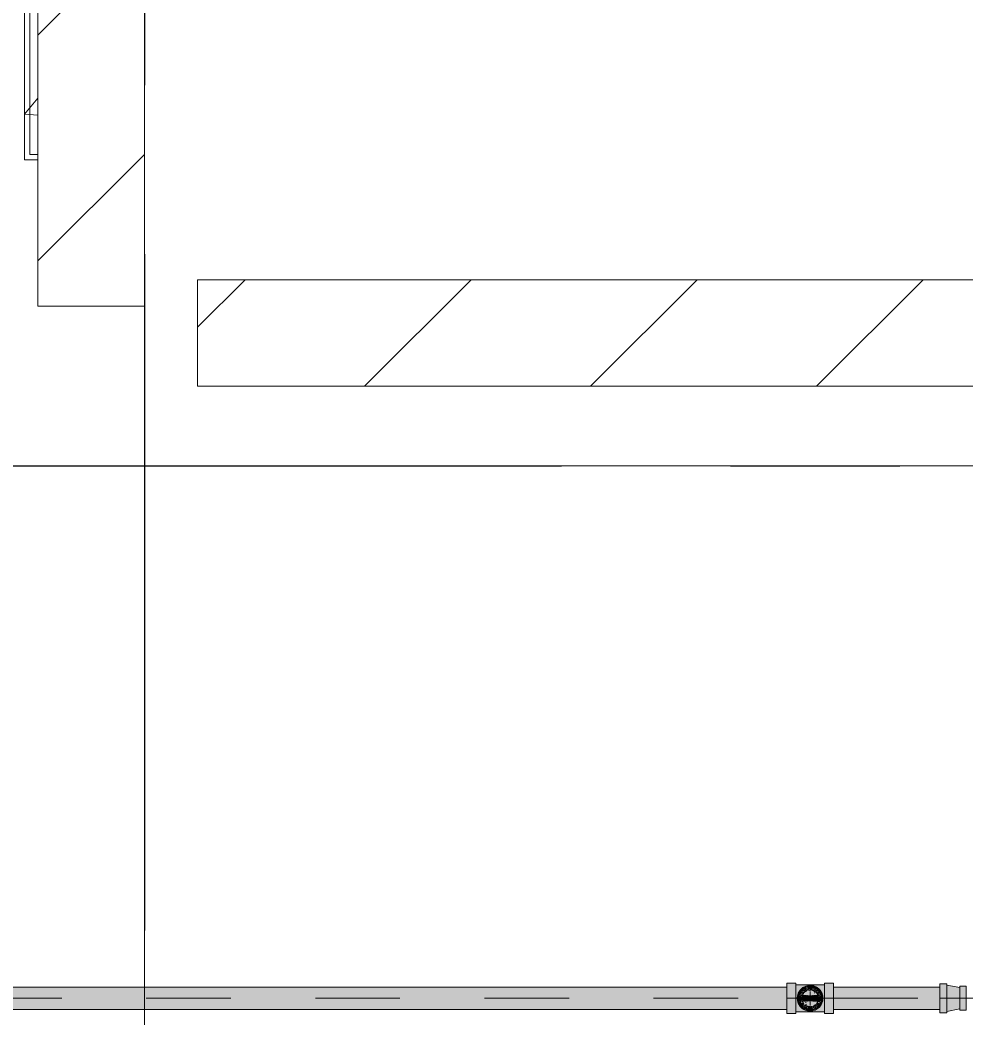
# Model space of a CAD drawing. Header units: millimetres. Extents: x -4000 to 187956, y -58990 to 162485.
# Drawn here: x 32766 to 34543, y 126413 to 128288 of the extents above; entities that cross this region are included whole.
import ezdxf

# ---------------------------------------------------------------- set-up
doc = ezdxf.new("R2010")
doc.units = ezdxf.units.MM
for name, pattern in [('Dash 1_16_', [317.5, 158.75, -158.75]), ('Grid Line', [2222.5, 1270, -317.5, 317.5, -317.5]), ('Grid Line 12_5mm', [2150, 1250, -300, 300, -300])]:
    doc.linetypes.add(name, pattern=pattern)
for name, color, linetype, lineweight in [('A-DOOR', 31, 'Continuous', 13), ('A-WALL', 113, 'Continuous', 13), ('A-WALL-PATT', 111, 'Continuous', 13), ('F-SPRN', 3, 'Continuous', 9), ('P-PIPE', 3, 'Continuous', 9), ('P-PIPE-CNTR', 3, 'Continuous', 9), ('S-GRID', 1, 'Continuous', 30)]:
    doc.layers.add(name, color=color, linetype=linetype, lineweight=lineweight)
pattern_1 = [(45, (0, 0), (-212.13203, 212.13203), [])]

# ---------------------------------------------------------------- blocks, each defined once
blk = doc.blocks.new('VSC-THANG MÁY 2 - 2700-V776-FFS - TANG 1')
at = {"layer": 'A-DOOR', "lineweight": 9}
h = blk.add_hatch(dxfattribs=at)
h.set_pattern_fill('FP_24', color=256, style=0, pattern_type=2)
h.set_pattern_definition([(140, (130059.95, -32885), (63.7558, 728.7365), [76.2, -838.2]), (85, (130059.95, -32885), (-764.2276, -140.9716), [60.96, -670.56]), (190.451, (130065.26, -32824.3), (-700.4668, 587.77), [64.76, -712.36]), (136.184, (129856.75, -32885), (168.171, 1084.316), [114.3, -1257.3]), (186.636, (129870.8, -32794.6), (-989.71, 949.61), [97.14, -1068.54]), (81.184, (129856.8, -32885), (-989.701, 949.621), [91.44, -1005.84]), (111, (129907.55, -32783.4), (409.0606, 606.458), [76.2, -838.2]), (56, (129907.55, -32783.4), (-736.753, 247.2083), [60.96, -670.56]), (161.451, (129941.64, -32732.86), (-327.6855, 853.6683), [64.76, -712.36]), (127.5, (130059.95, -32885), (-338.2201, 12.3547), [33.528, -628.904, 33.528, -1320.292]), (127.5, (130059.95, -32885), (-338.2201, 12.3547), [-695.96, -647.192, 33.528, -639.572]), (97.5, (130059.95, -32885), (-400.7221, 267.2789), [33.528, -354.584, 33.528, -870.204]), (97.5, (130059.95, -32885), (-400.7221, 267.2789), [-421.64, -613.664, 33.528, -223.012]), (57.5, (130059.95, -33111.57), (22.91534, 542.36333), [33.528, -220.472, 33.528, -1810.512]), (57.5, (130059.95, -33111.57), (22.91534, 542.36333), [-287.528, -758.952, 33.528, -1018.032]), (47.5, (130059.95, -33213.17), (-101.7071, 592.517), [33.528, -296.672, 33.528, -492.76, -746.76]), (47.5, (130059.95, -33213.17), (-101.7071, 592.517), [-856.488, 33.528, -713.232])])
h.paths.add_polyline_path([(2035, -85), (-1885, -85), (-1885, -110), (2035, -110)])
at = {"layer": 'A-DOOR', "color": 171, "lineweight": 15}
for p, q in [((-1885, -85), (2035, -85)), ((2025, -100), (2025, -85)), ((2025, -100), (2025, -85)), ((2035, -85), (2035, -110)), ((-1875, -100), (2025, -100)), ((1383, -100), (2025, -100)), ((2035, -110), (1688.5, -110))]:
    blk.add_line(p, q, dxfattribs=at)
at = {"layer": 'A-DOOR', "color": 161, "lineweight": 15}
for p, q in [((2025, -85), (-1875, -85)), ((2035, -85), (2025, -85))]:
    blk.add_line(p, q, dxfattribs=at)
at = {"layer": 'A-DOOR', "color": 5, "lineweight": 15}
for p, q in [((2035, -85), (2035, -110)), ((2035, -110), (-1885, -110))]:
    blk.add_line(p, q, dxfattribs=at)
blk = doc.blocks.new('CMF2_NHAXUONG_A_rvt-1-FFS - TANG 1')
at = {"layer": 'A-WALL-PATT', "lineweight": 9}
h = blk.add_hatch(dxfattribs=at)
h.set_pattern_fill('FP_12', color=250, style=0, pattern_type=2)
h.set_pattern_definition(pattern_1)
h.paths.add_polyline_path([(32800, 127750.2), (33000, 127750.2), (33000, 132400), (32800, 132400), (32800, 128068)])
h = blk.add_hatch(dxfattribs=at)
h.set_pattern_fill('FP_12', color=250, style=0, pattern_type=2)
h.set_pattern_definition(pattern_1)
h.paths.add_polyline_path([(39103.6, 127600), (43200, 127600), (43200, 127800), (33100, 127800), (33100, 127600), (34568.6, 127600)])
at = {"layer": 'A-WALL', "color": 50, "lineweight": 15}
for p, q in [((32800, 132400), (32800, 127750.2)), ((33000, 127750.2), (33000, 132400)), ((37900.1, 127800), (33100, 127800)), ((33100, 127800), (33100, 127600)), ((32800, 127750.2), (33000, 127750.2)), ((33100, 127600), (43200, 127600))]:
    blk.add_line(p, q, dxfattribs=at)
at = {"layer": 'A-WALL', "color": 53, "lineweight": 15}
blk.add_line((32800, 128634.9), (32800, 128024.9), dxfattribs=at)
at = {"layer": 'A-WALL', "color": 35, "lineweight": 15}
for p, q in [((33000, 127750.2), (33000, 128634.9)), ((32800, 128024.9), (32800, 127750.2)), ((37900.1, 127800), (33100, 127800)), ((33100, 127600), (33100, 127800)), ((33000, 127750.2), (32800, 127750.2)), ((33100, 127600), (43200, 127600))]:
    blk.add_line(p, q, dxfattribs=at)
at = {"layer": 'S-GRID', "linetype": 'Grid Line 12_5mm', "lineweight": 9}
for p, q in [((33000, 161185.2), (33000, -16487.4)), ((-824.3, 127450), (183641.1, 127450))]:
    blk.add_line(p, q, dxfattribs=at)
at = {"layer": 'A-DOOR', "color": 250, "lineweight": 9, "rotation": 270}
blk.add_blockref('VSC-THANG MÁY 2 - 2700-V776-FFS - TANG 1', (32885, 130059.9), dxfattribs=at)
blk = doc.blocks.new('Sprinkler_Up - DN20-V270-FFS - TANG 1')
at = {"layer": 'F-SPRN', "transparency": 33554534}
for points in [[(13.5, 0), (22.2, 0), (18, 13.1), (6.9, 21.2), (-6.9, 21.2), (-18.4, 11.9), (-22.2, 0), (-3.9, 0.7), (-1.7, 2.9), (-1.2, 3.5), (-0.6, 4), (0.6, 4), (1.2, 3.5), (1.7, 2.9), (4.6, 0)], [(6.9, -21.2), (18, -13.1), (22.2, 0), (3.9, -0.7), (1.7, -2.9), (1.2, -3.5), (0.6, -4), (-0.6, -4), (-1.2, -3.5), (-1.7, -2.9), (-4.6, 0), (-22.2, 0), (-18, -13.1), (-6.9, -21.2), (3.4, -21.2)], [(0, -16.7), (4.3, -16.1), (11.8, -11.8), (16.1, -4.3), (16.1, 4.3), (11.7, 11.9), (8.3, 14.4), (0, 16.7), (-4.3, 16.1), (-11.8, 11.8), (-16.1, 4.3), (-16.1, -4.3), (-11.8, -11.8), (-8.3, -14.4), (-0.3, -16.6)], [(0, -15.6), (7.8, -13.5), (14.1, -6.4), (15.1, -4), (15.1, 4), (13.5, 7.8), (7.8, 13.5), (0, 15.6), (-9.9, 11.9), (-11, 11), (-15.1, 4), (-15.1, -4), (-11, -11), (-7.8, -13.5), (-0.3, -15.5)], [(-10.9, -5.5), (-10.9, 5.4), (-14.5, 5.4), (-14.5, -5.5)], [(-7.7, -5.5), (-7.7, 5.4), (-10.9, 5.4), (-10.9, -5.5)], [(-7.7, -5.5), (0, -5.5), (-0.3, 5.4), (-7.7, 5.4)], [(0, 0), (5.7, 0), (2.9, 4.9), (-2.9, 4.9), (-5.7, 0), (-0.3, 0)], [(-2.9, -4.9), (2.9, -4.9), (5.7, 0), (-5.7, 0)], [(-4.6, 0), (4.6, 0), (-0.3, 4.4)], [(0, -4.6), (4.6, 0), (-4.6, 0), (-0.3, -4.4)], [(0, -2.6), (1.3, 0), (-1.8, 0), (-0.3, -2.2)], [(1.8, 0), (-0.3, 2), (-0.3, 0)], [(7.7, -5.5), (7.7, 5.4), (0, 5.4), (0, -5.5)], [(10.9, -5.5), (10.9, 5.4), (7.7, 5.4), (7.7, -5.5)], [(14.5, -5.5), (14.5, 5.4), (10.9, 5.4), (10.9, -5.5)]]:
    blk.add_hatch(color=1, dxfattribs=at).paths.add_polyline_path(points)
at = {"layer": 'F-SPRN', "color": 1}
for p, q in [((-11.5, 5.4), (-14.5, 5.4)), ((-14.5, 5.4), (-11.3, 5.4)), ((-14.5, 5.4), (-14.5, 3.7)), ((-14.5, 3.3), (-14.5, 0)), ((-11.5, 5.4), (-11.5, 4)), ((-10.9, 1.9), (-10.9, 3.6)), ((-10.8, 5.4), (-8, 5.4)), ((-8.1, 5.4), (-10.8, 5.4)), ((-8.1, 5.4), (-8.1, 2.8)), ((-8.1, 2.5), (-8.1, 0.7)), ((-7.7, 4.8), (-7.7, 2.7)), ((-7.7, 4.8), (-7.7, 2.7)), ((-7.7, 2.1), (-7.7, 0.5)), ((-7.7, 2.1), (-7.7, 0.5)), ((-6.7, 5.4), (-4.7, 5.4)), ((-5.8, 3.8), (-5.8, 2.2)), ((-2.1, 0), (-2.1, 0)), ((-2.1, 0), (-2.1, -0.1)), ((-0.3, 5.4), (0, 5.4)), ((0, 5.4), (-0.3, 5.4)), ((0, 2.1), (-0.1, 2.1)), ((2.1, 0), (2.1, 0.1)), ((2.1, 0), (2.1, 0)), ((4.7, 5.4), (6.5, 5.4)), ((7.7, 5.4), (10.8, 5.4)), ((7.7, 5.2), (7.7, 2.7)), ((7.7, 5.2), (7.7, 2.7)), ((7.7, 2.3), (7.7, 0.5)), ((7.7, 2.3), (7.7, 0.5)), ((10.8, 5.4), (8.1, 5.4)), ((8.1, 5.4), (8.1, 2.8)), ((8.1, 2.5), (8.1, 0.4)), ((10.9, 5.4), (14.5, 5.4)), ((10.9, 3.6), (10.9, 0.2)), ((14.5, 5.4), (11.5, 5.4)), ((11.5, 5.4), (11.5, 4)), ((11.5, 3), (11.5, 0.2)), ((14.5, 5.4), (14.5, -5.5)), ((-14.5, -1.3), (-14.5, -3.7)), ((-11.1, -5.5), (-14.5, -5.5)), ((-14.5, -5.5), (-11.5, -5.5)), ((-10.9, -2.6), (-10.9, -1.3)), ((-10.8, -5.5), (-8.1, -5.5)), ((-7.8, -5.5), (-10.8, -5.5)), ((-8.1, -4.2), (-8.1, -5.5)), ((-7.7, -2.7), (-7.7, -4)), ((-7.7, -2.7), (-7.7, -4)), ((-7, -5.5), (-5.8, -5.5)), ((-4.8, -5.5), (-7, -5.5)), ((-5.8, -2.3), (-5.8, -3.8)), ((-2.1, -0.3), (-2, -0.4)), ((-2, -0.4), (-2, -0.5)), ((-2, -0.5), (-2, -0.6)), ((-2, -0.6), (-2, -0.7)), ((-2, -0.7), (-1.9, -0.7)), ((-1.9, -0.7), (-1.9, -0.8)), ((-1.9, -0.8), (-1.9, -0.9)), ((-1.9, -0.9), (-1.8, -1)), ((-1.8, -1), (-1.8, -1.1)), ((-1.8, -1), (-1.8, -1)), ((-1.8, -1.1), (-1.7, -1.2)), ((-1.7, -1.2), (-1.6, -1.3)), ((-1.7, -1.2), (-1.7, -1.2)), ((-1.6, -1.3), (-1.6, -1.4)), ((-1.6, -1.4), (-1.5, -1.4)), ((-1.5, -1.4), (-1.4, -1.5)), ((-1.4, -1.5), (-1.3, -1.6)), ((-1.4, -1.5), (-1.4, -1.5)), ((-1.3, -1.6), (-1.3, -1.7)), ((-1.3, -1.7), (-1.2, -1.7)), ((-1.2, -1.7), (-1.1, -1.7)), ((-1.1, -1.7), (-1.1, -1.8)), ((-1.1, -1.8), (-1, -1.8)), ((-1, -1.8), (-0.9, -1.9)), ((-0.9, -1.9), (-0.8, -1.9)), ((-0.8, -1.9), (-0.7, -2)), ((-0.8, -1.9), (-0.8, -1.9)), ((-0.7, -2), (-0.6, -2)), ((-0.6, -2), (-0.5, -2)), ((-0.5, -2), (-0.4, -2)), ((-0.4, -2), (-0.3, -2.1)), ((-0.4, -2), (-0.4, -2)), ((-0.3, -2.1), (-0.2, -2.1)), ((-0.3, -5.5), (0, -5.5)), ((0, -5.5), (-0.3, -5.5)), ((-0.2, -2.1), (-0.1, -2.1)), ((-0.1, -2.1), (0, -2.1)), ((0, -2.1), (0.1, -2.1)), ((0.1, -2.1), (0.2, -2.1)), ((0.1, -2.1), (0.1, -2.1)), ((0.2, -2.1), (0.3, -2.1)), ((0.3, -2.1), (0.4, -2)), ((0.4, -2), (0.5, -2)), ((0.5, -2), (0.6, -2)), ((0.6, -2), (0.7, -2)), ((0.6, -2), (0.6, -2)), ((0.7, -2), (0.8, -1.9)), ((0.8, -1.9), (0.9, -1.9)), ((0.9, -1.9), (1, -1.8)), ((0.9, -1.9), (0.9, -1.9)), ((1, -1.8), (1.1, -1.8)), ((1.1, -1.8), (1.2, -1.7)), ((1.2, -1.7), (1.3, -1.6)), ((1.2, -1.7), (1.2, -1.7)), ((1.3, -1.6), (1.4, -1.6)), ((1.4, -1.5), (1.5, -1.5)), ((1.4, -1.6), (1.4, -1.5)), ((1.5, -1.4), (1.6, -1.3)), ((1.5, -1.5), (1.5, -1.4)), ((1.6, -1.3), (1.7, -1.2)), ((1.6, -1.3), (1.6, -1.3)), ((1.7, -1.1), (1.8, -1.1)), ((1.7, -1.2), (1.7, -1.1)), ((1.8, -1), (1.9, -0.9)), ((1.8, -1.1), (1.8, -1)), ((1.9, -0.8), (2, -0.7)), ((1.9, -0.8), (1.9, -0.8)), ((1.9, -0.9), (1.9, -0.8)), ((2, -0.4), (2.1, -0.3)), ((2, -0.5), (2, -0.4)), ((2, -0.5), (2, -0.5)), ((2, -0.6), (2, -0.5)), ((2, -0.7), (2, -0.6)), ((2.1, -0.1), (2.1, 0)), ((2.1, -0.2), (2.1, -0.1)), ((2.1, -0.3), (2.1, -0.2)), ((7, -5.5), (4.8, -5.5)), ((5.8, -2.2), (5.8, -3.8)), ((5.8, -5.5), (7, -5.5)), ((7.7, -0.5), (7.7, -2.3)), ((7.7, -0.5), (7.7, -2.3)), ((7.7, -2.7), (7.7, -5.4)), ((7.7, -2.7), (7.7, -5.4)), ((10.8, -5.5), (7.7, -5.5)), ((8.1, -0.4), (8.1, -2.5)), ((8.1, -2.8), (8.1, -5.5)), ((8.1, -5.5), (10.8, -5.5)), ((10.9, -0.2), (10.9, -3.6)), ((14.5, -5.5), (10.9, -5.5)), ((11.5, -0.2), (11.5, -3)), ((11.5, -4), (11.5, -5.5)), ((11.5, -5.5), (14.5, -5.5))]:
    blk.add_line(p, q, dxfattribs=at)
at = {"layer": 'F-SPRN', "color": 1, "flags": 128}
for points in [[(-0.6, 2), (-0.7, 2), (-0.8, 1.9), (-0.9, 1.9), (-0.9, 1.9), (-1, 1.8), (-1.1, 1.8), (-1.2, 1.7), (-1.2, 1.7), (-1.3, 1.6), (-1.4, 1.6), (-1.4, 1.5), (-1.5, 1.5), (-1.5, 1.4), (-1.6, 1.3), (-1.6, 1.3), (-1.7, 1.2), (-1.7, 1.1), (-1.8, 1.1), (-1.8, 1), (-1.9, 0.9), (-1.9, 0.8), (-1.9, 0.8), (-2, 0.7), (-2, 0.6), (-2, 0.5), (-2, 0.5), (-2, 0.4), (-2.1, 0.3), (-2.1, 0.2), (-2.1, 0.1), (-2.1, 0)], [(-0.5, 2), (-0.6, 2), (-0.6, 2)], [(-0.1, 2.1), (-0.1, 2.1), (-0.2, 2.1), (-0.3, 2.1), (-0.4, 2), (-0.5, 2)], [(2.1, 0.1), (2.1, 0.2), (2.1, 0.2), (2.1, 0.3), (2, 0.4), (2, 0.5), (2, 0.6), (2, 0.7), (1.9, 0.7), (1.9, 0.8), (1.9, 0.9), (1.8, 1), (1.8, 1), (1.8, 1.1), (1.7, 1.2), (1.7, 1.2), (1.6, 1.3), (1.6, 1.4), (1.5, 1.4), (1.4, 1.5), (1.4, 1.5), (1.3, 1.6), (1.3, 1.7), (1.2, 1.7), (1.1, 1.7), (1.1, 1.8), (1, 1.8), (0.9, 1.9), (0.8, 1.9), (0.8, 1.9), (0.7, 2), (0.6, 2), (0.5, 2), (0.4, 2), (0.4, 2), (0.3, 2.1), (0.2, 2.1), (0.1, 2.1), (0, 2.1)], [(-2.1, -0.1), (-2.1, -0.2), (-2.1, -0.2), (-2.1, -0.3)]]:
    blk.add_lwpolyline(points, dxfattribs=at)
at = {"layer": 'F-SPRN', "color": 1}
for radius, start, end in [(22.2, 360, 180), (21.9, 108.2621, 125.7507), (21.9, 99.348, 107.901), (21.9, 90.145, 98.8503), (21.9, 72.5583, 89.4624), (21.9, 54.2493, 71.7379), (21.9, 165.6773, 179.2615), (21.9, 146.7912, 164.8151), (21.9, 144, 146.7912), (21.9, 126.6942, 143.2701), (16.7, 167.6802, 180), (16.7, 167.6802, 180), (16.7, 155.3879, 164.9693), (16.7, 155.3879, 164.9693), (15.6, 166.4265, 180), (15.6, 166.4265, 180), (15.6, 150.9409, 165), (15.6, 159.6139, 165), (16.7, 136.7213, 149.931), (16.7, 136.7213, 149.931), (15.6, 150.9409, 156.3845), (15.6, 138.4214, 150), (15.6, 138.4214, 150), (16.7, 134.4938, 135), (16.7, 134.4938, 135), (15.6, 129.9005, 135), (15.6, 129.9005, 135), (16.7, 121.4181, 130.5751), (16.7, 121.4181, 130.5751), (15.6, 120.5262, 126.205), (15.6, 120.5262, 126.205), (16.7, 106.5995, 120), (16.7, 106.5995, 120), (15.6, 114.4363, 119.9813), (15.6, 114.4363, 119.9813), (4.63, 155.7832, 180), (4.63, 155.7832, 180), (16.7, 96.4143, 105), (16.7, 96.4143, 105), (4.63, 109.0192, 138.2703), (4.63, 109.0192, 138.2703), (15.6, 95.5762, 100.6843), (15.6, 95.5762, 100.6843), (2.56, 109.0192, 168.8278), (2.56, 109.0192, 168.8278), (2.04, 109.0192, 180), (4.63, 17.9592, 95.2891), (4.63, 90, 95.2891), (3.81, 57.0577, 96.4215), (2.56, 14.5599, 99.5648), (2.56, 90, 99.5648), (2.04, 10.4703, 101.9729), (16.7, 83.0684, 90), (16.7, 83.0684, 90), (4.63, 17.9592, 90), (2.56, 14.5599, 90), (15.6, 75.573, 80.5892), (15.6, 75.573, 80.5892), (3.81, 16.1605, 43.8358), (15.6, 67.5614, 74.5481), (15.6, 67.5614, 74.5481), (16.7, 60, 75), (16.7, 60, 75), (15.6, 60.0187, 65.5637), (15.6, 60.0187, 65.5637), (15.6, 53.795, 60), (15.6, 53.795, 60), (16.7, 49.4249, 58.5819), (16.7, 49.4249, 58.5819), (15.6, 45, 50.0995), (15.6, 45, 50.0995), (16.7, 45, 45.5062), (16.7, 45, 45.5062), (15.6, 30, 41.5786), (15.6, 30, 41.5786), (16.7, 30, 43.2787), (16.7, 30, 43.2787), (21.9, 36.7299, 53.3058), (15.6, 23.6155, 29.5646), (15.6, 15, 29.5646), (15.6, 15, 20.3861), (16.7, 15, 24.6121), (16.7, 15, 24.6121), (15.6, 360, 13.6618), (15.6, 0, 13.6618), (16.7, 360, 12.3198), (16.7, 0, 12.3198), (21.9, 33.2088, 36), (21.9, 15.1849, 33.2088), (21.9, 0.7385, 14.3227), (22.2, 180, 360), (21.9, 180.7385, 194.3227), (21.9, 195.1849, 215.2302), (21.9, 216.7299, 233.3058), (16.7, 180, 192.3198), (16.7, 180, 192.3198), (16.7, 195.0307, 204.6121), (16.7, 195.0307, 204.6121), (15.6, 181.9082, 193.6618), (15.6, 181.9082, 193.6618), (15.6, 197.3339, 209.5646), (15.6, 197.3339, 209.5646), (16.7, 210.069, 223.2787), (16.7, 210.069, 223.2787), (15.6, 212.5472, 221.5786), (15.6, 212.5472, 221.5786), (21.9, 234.2493, 251.7379), (16.7, 229.4249, 238.5819), (16.7, 229.4249, 238.5819), (15.6, 233.795, 240), (15.6, 233.795, 240), (16.7, 240, 255), (16.7, 240, 255), (15.6, 240.0187, 254.5481), (15.6, 240.0187, 254.5481), (4.63, 197.9592, 0), (4.63, 197.9592, 270), (15.6, 255, 267.64), (15.6, 255, 267.64), (3.81, 196.1605, 237.0577), (2.56, 191.1677, 270), (2.56, 191.1677, 260.4352), (2.04, 190.4703, 270), (16.7, 263.0684, 270), (16.7, 263.0684, 269.0548), (3.81, 263.5785, 360), (2.56, 260.4352, 270), (15.6, 268.9902, 270), (15.6, 268.9902, 270), (16.7, 269.0548, 270), (4.63, 270, 360), (2.04, 270, 0), (2.56, 270, 0), (2.56, 270, 360), (15.6, 275.5762, 280.6843), (15.6, 275.5762, 280.6843), (16.7, 276.4143, 285), (16.7, 276.4143, 285), (16.7, 286.5995, 300), (16.7, 286.5995, 300), (15.6, 294.4363, 299.9813), (15.6, 294.4363, 299.9813), (21.9, 288.2621, 305.7507), (15.6, 300, 313.2078), (15.6, 300, 313.2078), (16.7, 301.4181, 310.5751), (16.7, 301.4181, 310.5751), (15.6, 318.4214, 330), (15.6, 318.4214, 330), (16.7, 316.7213, 330), (16.7, 316.7213, 330), (21.9, 306.6942, 323.2701), (15.6, 330.4354, 335.6735), (15.6, 330.4354, 335.6735), (15.6, 336.3845, 345), (15.6, 336.3845, 345), (15.6, 346.3382, 360), (15.6, 346.3382, 360), (16.7, 337.299, 345), (16.7, 337.299, 345), (16.7, 347.6802, 360), (16.7, 347.6802, 360), (21.9, 324.7698, 342.1647), (21.9, 345.6773, 359.2615), (21.9, 252.5583, 269.277), (21.9, 270.145, 278.8503), (21.9, 279.348, 287.901)]:
    blk.add_arc((0, 0), radius, start, end, dxfattribs=at)
blk = doc.blocks.new('Steel_Transition_Threaded_HoaPhat - Standard-V272-FFS - TANG 1')
at = {"layer": 'P-PIPE', "lineweight": 13, "transparency": 33554534}
h = blk.add_hatch(color=1, dxfattribs=at)
h.paths.add_polyline_path([(34250, 126427.6), (34255.8, 126428.4), (34261.2, 126430.6), (34265.9, 126434.2), (34269.5, 126438.8), (34271.7, 126444.3), (34272.5, 126450.1), (34271.7, 126455.9), (34269, 126462), (34265.9, 126466), (34261.2, 126469.6), (34255.8, 126471.8), (34250, 126472.6), (34244.2, 126471.8), (34238.7, 126469.6), (34234.1, 126466), (34230.5, 126461.3), (34228.3, 126455.9), (34227.5, 126450.1), (34228.3, 126444.3), (34230.5, 126438.8), (34234.1, 126434.2), (34238.7, 126430.6), (34244.2, 126428.4), (34249.7, 126427.6)])
h.paths.add_polyline_path([(34250, 126430), (34244.8, 126430.7), (34239.9, 126432.7), (34235.8, 126435.9), (34232.6, 126440), (34230.6, 126444.9), (34229.9, 126450.1), (34230.6, 126455.3), (34234, 126462), (34235.8, 126464.3), (34239.9, 126467.5), (34244.8, 126469.5), (34250, 126470.2), (34255.2, 126469.5), (34260, 126467.5), (34266, 126462), (34267.4, 126460.1), (34269.4, 126455.3), (34270.1, 126450.1), (34268.9, 126443.7), (34267.4, 126440), (34264.2, 126435.9), (34260, 126432.7), (34255.2, 126430.7)])
for points in [[(34229.9, 126450.1), (34233.6, 126450.1), (34235.8, 126458.3), (34241.8, 126464.3), (34250, 126466.5), (34258.2, 126464.3), (34264.2, 126458.3), (34266.4, 126450.1), (34270.1, 126450.1), (34269.4, 126455.3), (34266, 126462), (34264.2, 126464.3), (34260, 126467.5), (34255.2, 126469.5), (34250, 126470.2), (34244.8, 126469.5), (34239.9, 126467.5), (34234, 126462), (34232.6, 126460.1), (34230.6, 126455.3)], [(34250, 126431.6), (34254.8, 126432.2), (34259.2, 126434.1), (34263.1, 126437), (34267.2, 126443.7), (34267.9, 126445.3), (34268.5, 126450.1), (34267.9, 126454.9), (34264, 126462), (34263.1, 126463.2), (34259.2, 126466.1), (34254.8, 126468), (34250, 126468.6), (34245.2, 126468), (34240.7, 126466.1), (34236, 126462), (34234, 126459.3), (34232.1, 126454.9), (34231.5, 126450.1), (34232.1, 126445.3), (34234, 126440.8), (34236.9, 126437), (34240.7, 126434.1), (34245.2, 126432.2), (34249.7, 126431.6)], [(34250, 126430), (34255.2, 126430.7), (34260, 126432.7), (34264.2, 126435.9), (34268.9, 126443.7), (34269.4, 126444.9), (34270.1, 126450.1), (34266.4, 126450.1), (34264.2, 126441.9), (34258.2, 126435.9), (34250, 126433.7), (34241.8, 126435.9), (34235.8, 126441.9), (34233.6, 126450.1), (34229.9, 126450.1), (34230.6, 126444.9), (34232.6, 126440), (34235.8, 126435.9), (34239.9, 126432.7), (34244.8, 126430.7), (34249.7, 126430)]]:
    blk.add_hatch(color=1, dxfattribs=at).paths.add_polyline_path(points)
at = {"layer": 'P-PIPE', "color": 20, "lineweight": 13}
for radius, start, end in [(22.5, 0, 180), (22.5, 150, 165), (22.5, 147.985, 150), (22.5, 105, 147.985), (20.1, 143.4205, 148.1553), (18.5, 139.7195, 150), (18.5, 139.7195, 150), (20.1, 128.8856, 139.8677), (18.5, 123.4976, 133.2041), (18.5, 123.4976, 133.2041), (16.4, 133.3918, 135), (20.1, 120, 125.0043), (20.1, 109.6859, 120), (16.4, 121.0738, 126.4537), (18.5, 106.819, 120), (18.5, 106.819, 120), (16.4, 113.4045, 120), (16.4, 107.4657, 111.9681), (22.5, 60, 105), (20.1, 100.9975, 105), (18.5, 91.4353, 103.2046), (18.5, 91.4353, 103.2046), (16.4, 96.2132, 104.6042), (20.1, 90.5246, 98.5089), (18.5, 78.0986, 90), (18.5, 78.0986, 90), (20.1, 75.0607, 87.9279), (16.4, 66.9681, 75), (18.5, 60, 75), (18.5, 60, 75), (20.1, 54.9957, 75), (18.5, 46.7959, 56.5024), (18.5, 46.7959, 56.5024), (22.5, 0, 60), (16.4, 45, 46.6082), (20.1, 45, 51.1144), (18.5, 30, 40.2805), (18.5, 30, 40.2805), (20.1, 40.1323, 45), (20.1, 31.8447, 36.5795), (22.5, 165, 180), (22.5, 180, 195), (22.5, 180, 0), (22.5, 195, 210), (20.1, 166.0499, 180), (20.1, 180, 193.9501), (20.1, 150, 162.7449), (20.1, 197.2551, 210), (18.5, 166.5939, 180), (18.5, 166.5939, 180), (18.5, 180, 193.4061), (18.5, 180, 193.4061), (18.5, 157.6232, 165), (18.5, 157.6232, 165), (18.5, 195, 202.3768), (18.5, 195, 202.3768), (16.4, 180.8106, 191.4533), (16.4, 168.5467, 175.1607), (16.4, 158.0319, 163.506), (16.4, 141.9681, 150), (16.4, 30, 38.0319), (16.4, 338.0319, 342.8691), (22.5, 315, 345), (16.4, 0, 8.0319), (16.4, 351.9681, 0), (18.5, 15, 22.3768), (18.5, 15, 22.3768), (18.5, 339.6546, 345), (18.5, 339.6546, 345), (20.1, 17.2551, 30), (20.1, 330, 341.3615), (18.5, 0, 13.4061), (18.5, 0, 13.4061), (18.5, 346.5939, 0), (18.5, 346.5939, 0), (20.1, 0, 13.9501), (20.1, 346.0499, 0), (22.5, 345, 0), (22.5, 210, 255), (20.1, 211.8447, 231.1144), (18.5, 210, 223.5703), (18.5, 210, 223.5703), (16.4, 210.6635, 218.0319), (18.5, 226.7959, 236.5024), (18.5, 226.7959, 236.5024), (20.1, 234.9957, 255), (16.4, 230.4733, 236.6389), (18.5, 240, 255), (18.5, 240, 255), (16.4, 240, 246.5955), (16.4, 246.9681, 255), (22.5, 255, 300), (20.1, 255.0607, 267.9279), (18.5, 258.0986, 269.1484), (18.5, 258.0986, 270), (16.4, 264.1652, 268.506), (16.4, 269.0393, 270), (18.5, 269.1484, 270), (20.1, 269.2161, 270), (20.1, 270.5246, 278.5089), (18.5, 271.4353, 283.2046), (18.5, 271.4353, 283.2046), (16.4, 276.4537, 283.9063), (20.1, 280.9975, 285), (16.4, 287.4657, 291.9681), (18.5, 286.819, 300), (18.5, 286.819, 300), (16.4, 293.4045, 300), (20.1, 289.6859, 305.0043), (18.5, 303.4976, 313.2041), (18.5, 303.4976, 313.2041), (22.5, 300, 315), (20.1, 308.8856, 328.1553), (18.5, 316.4297, 330), (18.5, 316.4297, 330)]:
    blk.add_arc((34250, 126450.1), radius, start, end, dxfattribs=at)

msp = doc.modelspace()

# ---------------------------------------------------------------- block references
at = {"lineweight": 5}
msp.add_blockref('CMF2_NHAXUONG_A_rvt-1-FFS - TANG 1', (0, 0), dxfattribs=at)

# ---------------------------------------------------------------- next in the draw order: hatches: boundary and pattern name
at = {"layer": 'P-PIPE', "transparency": 33554534}
for points in [[(32051.2, 126450.1), (34206.4, 126450.1), (34206.4, 126471.2), (32051.2, 126470.5), (32051.2, 126455.5)], [(34214.3, 126450.1), (34223.1, 126450.1), (34223.1, 126478.7), (34206.4, 126477.7), (34206.4, 126450.1)], [(34271.1, 126450.1), (34277, 126450.1), (34277, 126475.4), (34223.1, 126474.5), (34223.1, 126450.1), (34228.8, 126450.1), (34231.2, 126459.3), (34236.7, 126466.1), (34239.3, 126468.4), (34246.1, 126470.9), (34253.9, 126470.9), (34263.3, 126466.1), (34267.2, 126462), (34270.1, 126455.8), (34270.8, 126452)], [(34250, 126426), (34256.2, 126426.8), (34262.1, 126429.2), (34267, 126433), (34270.9, 126438), (34273.3, 126443.8), (34274.1, 126450.1), (34273.3, 126456.3), (34270.9, 126462.1), (34267, 126467.1), (34262.1, 126471), (34256.2, 126473.4), (34250, 126474.2), (34243.8, 126473.4), (34237.9, 126471), (34232.9, 126467.1), (34229, 126462), (34226.7, 126456.3), (34225.9, 126450.1), (34226.7, 126443.8), (34229.1, 126438), (34232.9, 126433), (34237.9, 126429.2), (34243.8, 126426.8), (34249.7, 126426)], [(34241.6, 126435.6), (34242.8, 126437.6), (34241.6, 126441.7), (34242.8, 126445.9), (34245.8, 126449), (34257.2, 126454.3), (34258.3, 126458.4), (34257.2, 126462.6), (34255.9, 126464.3), (34250, 126466.8), (34241.6, 126464.6), (34235.5, 126458.4), (34233.3, 126450.1), (34235.5, 126441.7), (34238.2, 126438.3)], [(34250, 126433.4), (34258.3, 126435.6), (34261.8, 126438.3), (34266.1, 126445.8), (34266.1, 126454.4), (34261.7, 126462), (34258.3, 126464.6), (34250, 126466.8), (34245.7, 126466.2), (34238.2, 126461.9), (34233.9, 126454.4), (34233.9, 126445.8), (34238.2, 126438.3), (34241.6, 126435.6), (34249.7, 126433.5)], [(34293.7, 126450.1), (34293.7, 126478.7), (34277, 126477.7), (34277, 126450.1), (34285.2, 126450.1)], [(34493.6, 126450.1), (34493.6, 126471.2), (34293.7, 126470.5), (34293.7, 126450.1)], [(34493.6, 126422.7), (34506.9, 126423.7), (34506.9, 126477.4), (34493.6, 126476.5), (34493.6, 126423.7)], [(34506.9, 126425.3), (34530.8, 126430.7), (34530.8, 126470.2), (34506.9, 126474), (34506.9, 126426.2)], [(34530.8, 126427.6), (34542.6, 126428.4), (34542.6, 126472.6), (34530.8, 126471.8), (34530.8, 126428.4)], [(34143.4, 126429), (34206.4, 126429.7), (34206.4, 126450.1), (32051.2, 126450.1), (32051.2, 126429), (34001.7, 126429)], [(34214.3, 126421.5), (34223.1, 126422.4), (34223.1, 126450.1), (34206.4, 126450.1), (34206.4, 126421.5)], [(34223.1, 126424.8), (34277, 126425.7), (34277, 126450.1), (34271.1, 126450.1), (34268.8, 126440.9), (34263.3, 126434), (34260.7, 126431.8), (34253.9, 126429.3), (34246.1, 126429.3), (34236.7, 126434), (34233.1, 126437.8), (34229.9, 126444.4), (34228.8, 126450.1), (34223.1, 126450.1), (34223.1, 126425.5)], [(34293.7, 126421.5), (34293.7, 126450.1), (34277, 126450.1), (34277, 126421.5), (34285.2, 126421.5)], [(34493.6, 126429), (34493.6, 126450.1), (34293.7, 126450.1), (34293.7, 126429)]]:
    msp.add_hatch(color=1, dxfattribs=at).paths.add_polyline_path(points)

# ---------------------------------------------------------------- next in the draw order: linework, layer by layer
at = {"layer": 'P-PIPE', "color": 20, "lineweight": 13}
for p, q in [((34206.4, 126471.2), (32051.2, 126471.2)), ((34223.1, 126478.7), (34206.4, 126478.7)), ((34206.4, 126478.7), (34206.4, 126474.9)), ((34206.4, 126478.7), (34206.4, 126450.1)), ((34206.4, 126474.9), (34206.4, 126471.3)), ((34206.4, 126470.5), (34206.4, 126471.2)), ((34206.4, 126465), (34206.4, 126470.4)), ((34206.4, 126470.3), (34206.4, 126465)), ((34206.4, 126435.7), (34206.4, 126464.5)), ((34206.4, 126464.4), (34206.4, 126457.5)), ((34223.1, 126475.5), (34223.1, 126478.7)), ((34223.1, 126450.1), (34223.1, 126478.7)), ((34277, 126475.4), (34223.1, 126475.4)), ((34223.1, 126475.4), (34223.1, 126474.5)), ((34223.1, 126475.4), (34223.1, 126474.5)), ((34223.1, 126470.3), (34223.1, 126474.6)), ((34223.1, 126474.5), (34223.1, 126472)), ((34223.1, 126474.5), (34223.1, 126462.7)), ((34223.1, 126472), (34223.1, 126468)), ((34223.1, 126465.4), (34223.1, 126470.3)), ((34223.1, 126468), (34223.1, 126465.5)), ((34223.1, 126464.5), (34223.1, 126462.7)), ((34223.1, 126462.8), (34223.1, 126464.4)), ((34223.1, 126462.7), (34223.1, 126462)), ((34223.1, 126462.7), (34223.1, 126457.5)), ((34223.1, 126458.2), (34223.1, 126461.3)), ((34223.1, 126461.3), (34223.1, 126458.2)), ((34293.7, 126478.7), (34277, 126478.7)), ((34277, 126478.7), (34277, 126475.5)), ((34277, 126478.7), (34277, 126450.1)), ((34277, 126474.5), (34277, 126475.4)), ((34277, 126474.5), (34277, 126475.4)), ((34277, 126474.6), (34277, 126470.3)), ((34277, 126472), (34277, 126474.5)), ((34277, 126457.5), (34277, 126474.5)), ((34277, 126468), (34277, 126472)), ((34277, 126470.3), (34277, 126465.4)), ((34277, 126465.5), (34277, 126468)), ((34277, 126462.7), (34277, 126464.5)), ((34277, 126464.4), (34277, 126462.8)), ((34277, 126462), (34277, 126462.7)), ((34277, 126461.3), (34277, 126458.2)), ((34277, 126458.2), (34277, 126461.3)), ((34293.7, 126471.3), (34293.7, 126478.7)), ((34293.7, 126450.1), (34293.7, 126478.7)), ((34493.6, 126471.2), (34293.7, 126471.2)), ((34293.7, 126471.2), (34293.7, 126470.5)), ((34293.7, 126470.4), (34293.7, 126465)), ((34293.7, 126465), (34293.7, 126470.3)), ((34293.7, 126464.5), (34293.7, 126435.7)), ((34293.7, 126457.5), (34293.7, 126464.4)), ((34506.9, 126477.4), (34493.6, 126477.4)), ((34493.6, 126477.4), (34493.6, 126422.7)), ((34493.6, 126477.4), (34493.6, 126471.3)), ((34493.6, 126470.5), (34493.6, 126471.2)), ((34493.6, 126468.4), (34493.6, 126463.8)), ((34493.6, 126431.8), (34493.6, 126468.3)), ((34493.6, 126463.8), (34493.6, 126457.2)), ((34506.9, 126476.5), (34506.9, 126477.4)), ((34506.9, 126422.7), (34506.9, 126477.4)), ((34506.9, 126475.1), (34506.9, 126476.5)), ((34530.8, 126470.2), (34506.9, 126474.9)), ((34506.9, 126469.4), (34506.9, 126473.8)), ((34506.9, 126463.8), (34506.9, 126469.4)), ((34506.9, 126457.2), (34506.9, 126463.8)), ((34542.6, 126472.6), (34530.8, 126472.6)), ((34530.8, 126472.6), (34530.8, 126427.6)), ((34530.8, 126472.6), (34530.8, 126470.3)), ((34530.8, 126469.5), (34530.8, 126466)), ((34530.8, 126466), (34530.8, 126461.3)), ((34530.8, 126461.3), (34530.8, 126455.9)), ((34542.6, 126466.9), (34542.6, 126472.6)), ((34542.6, 126427.6), (34542.6, 126472.6)), ((34542.6, 126466.8), (34542.6, 126466.2)), ((34542.6, 126466.1), (34542.6, 126461.9)), ((34542.6, 126461.9), (34542.6, 126466)), ((34542.6, 126461.4), (34542.6, 126438.8)), ((34542.6, 126455.9), (34542.6, 126461.3)), ((34206.4, 126457.5), (34206.4, 126450.1)), ((34206.4, 126450.1), (34206.4, 126442.7)), ((34206.4, 126450.1), (34206.4, 126421.5)), ((34206.4, 126442.7), (34206.4, 126435.8)), ((34223.1, 126450.1), (34223.1, 126456.6)), ((34223.1, 126456.6), (34223.1, 126450.1)), ((34223.1, 126456.6), (34223.1, 126450.1)), ((34223.1, 126443.5), (34223.1, 126450.1)), ((34223.1, 126421.5), (34223.1, 126450.1)), ((34223.1, 126450.1), (34223.1, 126443.5)), ((34223.1, 126450.1), (34223.1, 126443.5)), ((34223.1, 126442.6), (34223.1, 126437.4)), ((34223.1, 126435.8), (34223.1, 126442)), ((34223.1, 126442), (34223.1, 126437.4)), ((34277, 126456.6), (34277, 126450.1)), ((34277, 126450.1), (34277, 126456.6)), ((34277, 126450.1), (34277, 126456.6)), ((34277, 126450.1), (34277, 126442.7)), ((34277, 126450.1), (34277, 126421.5)), ((34277, 126443.7), (34277, 126450.1)), ((34277, 126443.5), (34277, 126450.1)), ((34277, 126443.5), (34277, 126443.7)), ((34277, 126424.8), (34277, 126442.6)), ((34277, 126442), (34277, 126435.8)), ((34277, 126437.4), (34277, 126442)), ((34293.7, 126450.1), (34293.7, 126457.5)), ((34293.7, 126442.7), (34293.7, 126450.1)), ((34293.7, 126421.5), (34293.7, 126450.1)), ((34293.7, 126435.8), (34293.7, 126442.7)), ((34493.6, 126457.2), (34493.6, 126450.1)), ((34493.6, 126450.1), (34493.6, 126443)), ((34493.6, 126443), (34493.6, 126436.4)), ((34506.9, 126450.1), (34506.9, 126456.5)), ((34506.9, 126443.7), (34506.9, 126450.1)), ((34506.9, 126436.4), (34506.9, 126443)), ((34530.8, 126455.3), (34530.8, 126450.1)), ((34530.8, 126450.1), (34530.8, 126444.9)), ((34530.8, 126444.3), (34530.8, 126438.8)), ((34542.6, 126450.1), (34542.6, 126455.9)), ((34542.6, 126444.3), (34542.6, 126450.1)), ((34542.6, 126438.8), (34542.6, 126444.3)), ((32051.2, 126429), (34206.4, 126429)), ((34206.4, 126429.8), (34206.4, 126435.2)), ((34206.4, 126435.1), (34206.4, 126429.8)), ((34206.4, 126429), (34206.4, 126429.7)), ((34206.4, 126428.9), (34206.4, 126425.3)), ((34206.4, 126425.3), (34206.4, 126421.5)), ((34223.1, 126437.4), (34223.1, 126435.7)), ((34223.1, 126437.4), (34223.1, 126432.2)), ((34223.1, 126429.8), (34223.1, 126434.8)), ((34223.1, 126434.7), (34223.1, 126432.2)), ((34223.1, 126432.2), (34223.1, 126428.2)), ((34223.1, 126432.2), (34223.1, 126425.7)), ((34223.1, 126425.6), (34223.1, 126429.8)), ((34223.1, 126428.2), (34223.1, 126425.7)), ((34223.1, 126425.7), (34223.1, 126424.8)), ((34223.1, 126425.7), (34223.1, 126424.8)), ((34223.1, 126425.3), (34223.1, 126425.4)), ((34223.1, 126424.8), (34277, 126424.8)), ((34223.1, 126421.5), (34223.1, 126424.7)), ((34277, 126435.7), (34277, 126437.4)), ((34277, 126434.8), (34277, 126429.8)), ((34277, 126432.2), (34277, 126434.7)), ((34277, 126428.2), (34277, 126432.2)), ((34277, 126429.8), (34277, 126425.6)), ((34277, 126425.7), (34277, 126428.2)), ((34277, 126424.8), (34277, 126425.7)), ((34277, 126425.4), (34277, 126425.3)), ((34277, 126424.7), (34277, 126421.5)), ((34293.7, 126435.2), (34293.7, 126429.8)), ((34293.7, 126429.8), (34293.7, 126435.1)), ((34293.7, 126429.7), (34293.7, 126429)), ((34293.7, 126429), (34493.6, 126429)), ((34293.7, 126421.5), (34293.7, 126428.9)), ((34493.6, 126436.4), (34493.6, 126431.7)), ((34493.6, 126429), (34493.6, 126429.7)), ((34493.6, 126428.8), (34493.6, 126422.7)), ((34506.9, 126430.7), (34506.9, 126436.4)), ((34506.9, 126426.4), (34506.9, 126430.7)), ((34506.9, 126425.3), (34530.8, 126430)), ((34506.9, 126422.7), (34506.9, 126425.1)), ((34530.8, 126438.8), (34530.8, 126434.2)), ((34530.8, 126434.2), (34530.8, 126430.7)), ((34530.8, 126429.8), (34530.8, 126427.6)), ((34530.8, 126427.6), (34542.6, 126427.6)), ((34542.6, 126438.3), (34542.6, 126434.1)), ((34542.6, 126434.2), (34542.6, 126438.2)), ((34542.6, 126434), (34542.6, 126433.4)), ((34542.6, 126427.6), (34542.6, 126433.3)), ((34206.4, 126421.5), (34223.1, 126421.5)), ((34277, 126421.5), (34293.7, 126421.5)), ((34493.6, 126422.7), (34506.9, 126422.7))]:
    msp.add_line(p, q, dxfattribs=at)
for radius, start, end in [(24.1, 0, 180), (24.1, 120, 180), (21.1, 126.9789, 141.8404), (21.1, 111.9789, 125.8689), (24.1, 45, 120), (21.1, 90, 96.9789), (21.1, 75, 87.7452), (21.1, 66.9789, 71.1321), (21.1, 54.4236, 65.5764), (21.1, 38.1596, 51.9789), (24.1, 30, 45), (24.1, 29.5355, 30), (24.1, 0, 29.5355), (24.1, 180, 210), (24.1, 180, 0), (21.1, 171.9789, 177.7707), (21.1, 182.0242, 194.2622), (21.1, 168.5565, 171.9292), (21.1, 156.9789, 165), (21.1, 195, 201.9789), (24.1, 270, 0), (21.1, 25.3987, 30), (21.1, 338.0211, 345), (21.1, 15, 20.6512), (21.1, 2.0242, 14.2622), (21.1, 345.7378, 357.9758), (24.1, 210, 269.3466), (21.1, 205.3987, 210), (21.1, 213.8363, 218.0211), (21.1, 218.1596, 225), (21.1, 227.2293, 233.0211), (21.1, 234.1311, 248.0211), (21.1, 255, 263.0211), (21.1, 263.0708, 269.255), (21.1, 269.255, 270), (24.1, 269.3466, 270), (21.1, 270, 278.0211), (21.1, 279.731, 285), (21.1, 288.8679, 293.0211), (21.1, 296.4435, 300), (21.1, 309.3488, 321.8404), (21.1, 330, 334.6013)]:
    msp.add_arc((34250, 126450.1), radius, start, end, dxfattribs=at)
at = {"layer": 'P-PIPE', "color": 1}
for centre, radius, start, end in [((34250, 126458.4), 8.35, 69.0027, 79.2369), ((34250, 126458.4), 8.35, 46.6998, 60.5692), ((34250, 126458.4), 8.35, 25.3338, 30), ((34250, 126458.4), 8.35, 8.0385, 17.9918), ((34250, 126450.1), 16.7, 32.3031, 45.2846), ((34250, 126450.1), 16.7, 170.1108, 177.203), ((34250, 126450.1), 16.7, 182.797, 189.8892), ((34250, 126450.1), 16.7, 190.2154, 195.2487), ((34250, 126450.1), 16.7, 157.579, 164.2722), ((34250, 126450.1), 16.7, 140.6908, 147.6969), ((34250, 126441.7), 8.35, 172.0327, 181.5407), ((34250, 126441.7), 8.35, 131.0366, 150), ((34250, 126441.7), 8.35, 115.6806, 125.5287), ((34250, 126441.7), 8.35, 100.6842, 114.0387), ((34250, 126441.7), 8.35, 90, 92.2556), ((34250, 126458.4), 8.35, 270, 280.6842), ((34250, 126458.4), 8.35, 316.3183, 330), ((34250, 126450.1), 16.7, 25.0364, 31.0974), ((34250, 126450.1), 16.7, 16.9375, 22.421), ((34250, 126450.1), 16.7, 4.3093, 9.8892), ((34250, 126450.1), 16.7, 350.1108, 355.6907), ((34250, 126450.1), 16.7, 231.8726, 237.203), ((34250, 126441.7), 8.35, 199.9004, 209.0413), ((34250, 126450.1), 16.7, 246.8976, 251.0986), ((34250, 126441.7), 8.35, 226.6998, 240.5692), ((34250, 126450.1), 16.7, 254.7154, 259.6727), ((34250, 126441.7), 8.35, 249.0027, 259.2369), ((34250, 126450.1), 16.7, 269.0233, 273.5288), ((34250, 126441.7), 8.35, 267.7444, 270), ((34250, 126450.1), 16.7, 284.6882, 289.3082), ((34250, 126450.1), 16.7, 308.1274, 313.9683), ((34250, 126450.1), 16.7, 314.7154, 320.6908)]:
    msp.add_arc(centre, radius, start, end, dxfattribs=at)
at = {"layer": 'P-PIPE-CNTR', "color": 1, "linetype": 'Dash 1_16_'}
for p, q in [((34250, 126472.6), (34250, 126475.1)), ((34250, 126471.2), (34250, 126472.6)), ((34250, 126468.6), (34250, 126470.2)), ((34250, 126466.8), (34250, 126468.6)), ((34250, 126463.6), (34250, 126465.2)), ((34250, 126459.8), (34250, 126462)), ((32051.2, 126450.1), (34206.4, 126450.1)), ((32051.2, 126450.1), (34206.4, 126450.1)), ((34225, 126450.1), (34227.5, 126450.1)), ((34227.8, 126450.1), (34231.5, 126450.1)), ((34236.5, 126450.1), (34242.3, 126450.1)), ((34245.4, 126450.1), (34247.6, 126450.1)), ((34250, 126455.5), (34250, 126459.1)), ((34250, 126452.6), (34250, 126454.3)), ((34250, 126450.1), (34250, 126452.1)), ((34250, 126448), (34250, 126450.1)), ((34250, 126450.1), (34251.3, 126450.1)), ((34250, 126445.9), (34250, 126447.5)), ((34250, 126441.1), (34250, 126443.7)), ((34251.8, 126450.1), (34254.6, 126450.1)), ((34255.7, 126450.1), (34263.5, 126450.1)), ((34266.4, 126450.1), (34267.9, 126450.1)), ((34268.5, 126450.1), (34272.2, 126450.1)), ((34272.5, 126450.1), (34275, 126450.1)), ((34293.7, 126450.1), (34493.6, 126450.1)), ((34293.7, 126450.1), (34493.6, 126450.1)), ((34542.6, 126450.1), (36709.4, 126450.1)), ((34542.6, 126450.1), (36709.4, 126450.1)), ((34250, 126438.1), (34250, 126440.4)), ((34250, 126435), (34250, 126436.5)), ((34250, 126431.6), (34250, 126433.4)), ((34250, 126430), (34250, 126431.6)), ((34250, 126427.6), (34250, 126428.9)), ((34250, 126425.1), (34250, 126427.6))]:
    msp.add_line(p, q, dxfattribs=at)
at = {"layer": 'P-PIPE-CNTR', "color": 20, "lineweight": 13}
for p, q in [((34225.9, 126450.1), (34206.4, 126450.1)), ((34231.5, 126450.1), (34229.9, 126450.1)), ((34242.3, 126450.1), (34237.2, 126450.1)), ((34247.6, 126450.1), (34245.4, 126450.1)), ((34251.3, 126450.1), (34250, 126450.1)), ((34254.5, 126450.1), (34251.8, 126450.1)), ((34262.8, 126450.1), (34257.7, 126450.1)), ((34270.1, 126450.1), (34268.5, 126450.1)), ((34274.1, 126450.1), (34272.5, 126450.1)), ((34293.7, 126450.1), (34274.1, 126450.1)), ((34493.6, 126450.1), (34542.6, 126450.1))]:
    msp.add_line(p, q, dxfattribs=at)
at = {"layer": 'S-GRID', "linetype": 'Grid Line'}
for p, q in [((33000, 161185.2), (33000, -16487.4)), ((-824.3, 127450), (183641.1, 127450))]:
    msp.add_line(p, q, dxfattribs=at)

# ---------------------------------------------------------------- next in the draw order: block references
at = {"layer": 'F-SPRN', "color": 1}
msp.add_blockref('Sprinkler_Up - DN20-V270-FFS - TANG 1', (34250, 126450.1), dxfattribs=at)
at = {"layer": 'P-PIPE', "color": 20, "lineweight": 13}
msp.add_blockref('Steel_Transition_Threaded_HoaPhat - Standard-V272-FFS - TANG 1', (0, 0), dxfattribs=at)

doc.saveas('drawing.dxf')
